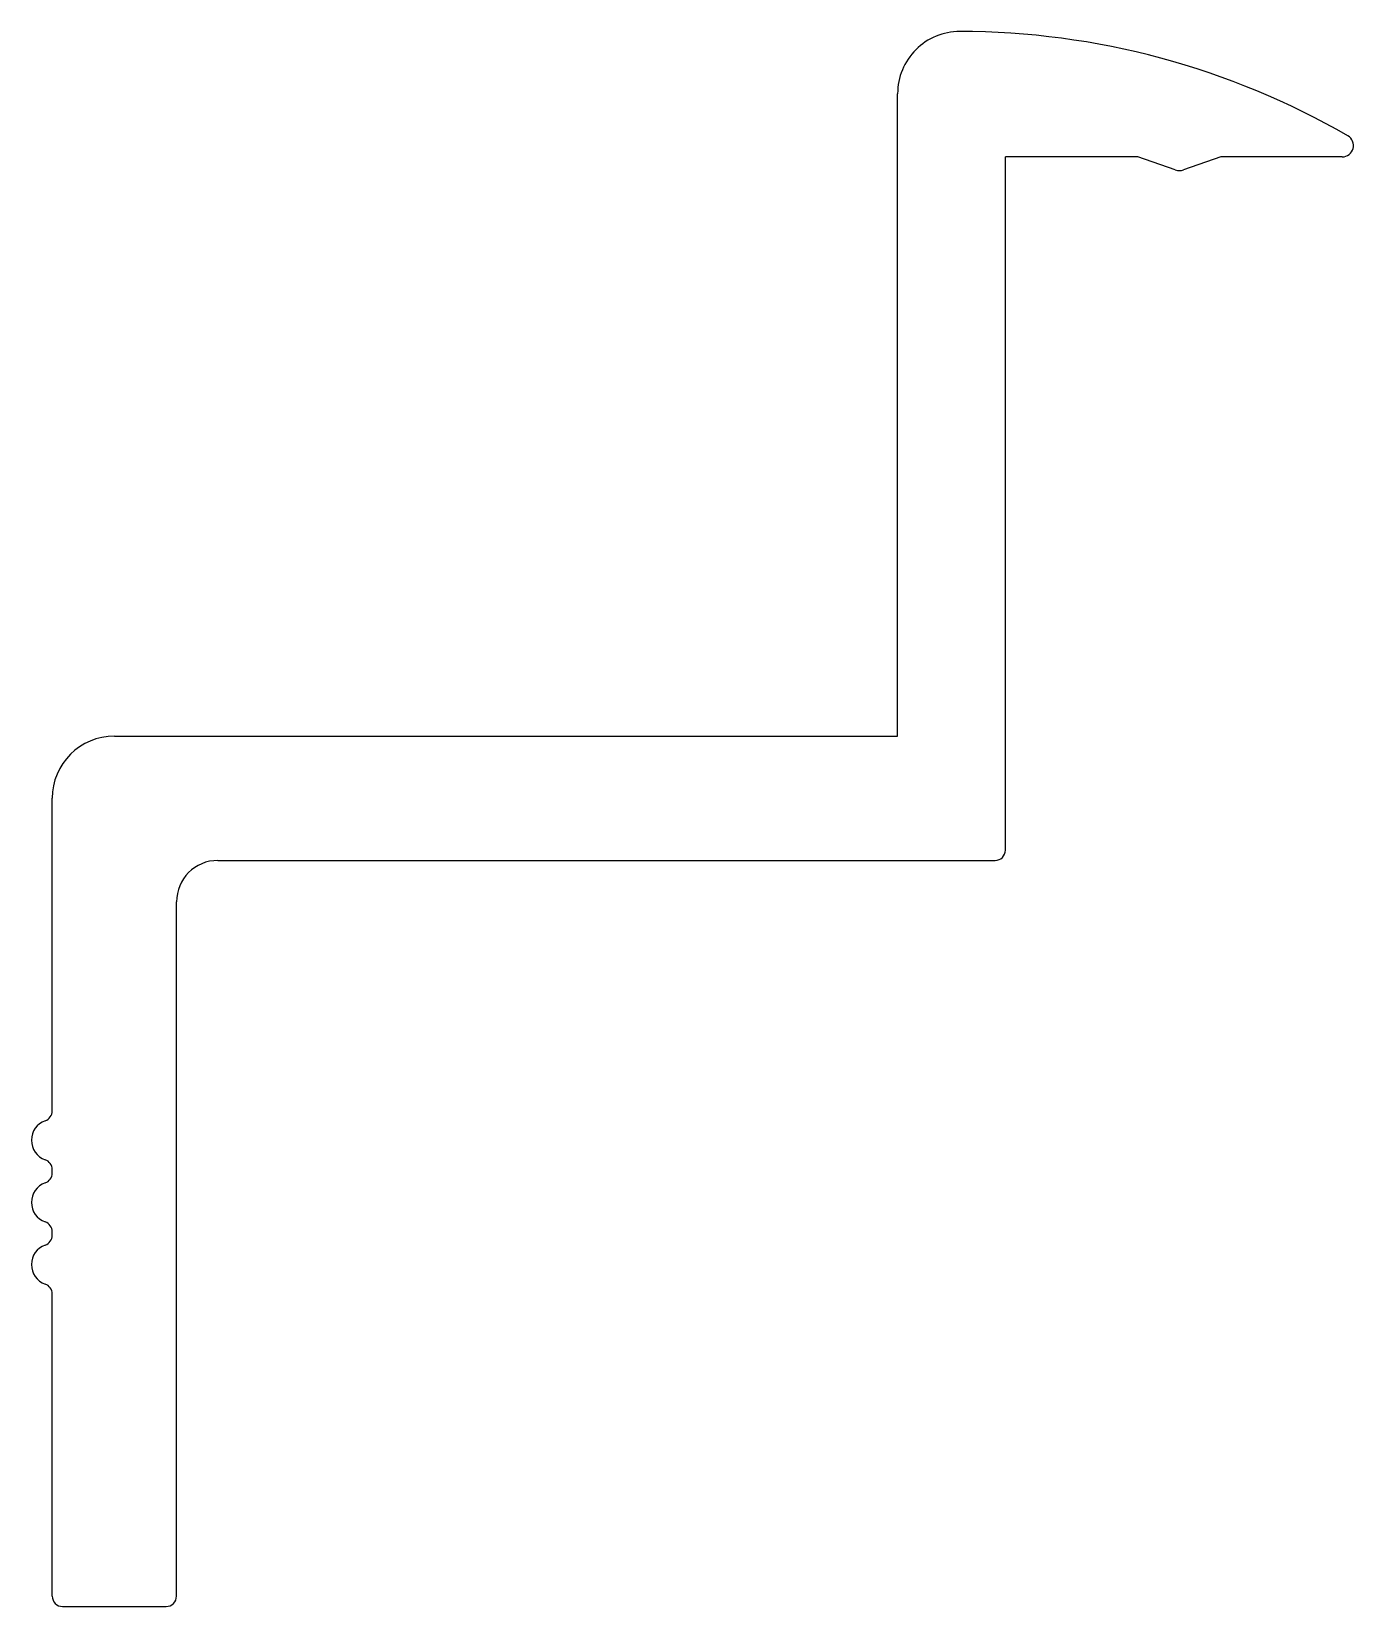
# Model space of a CAD drawing. Extents: x 1889.9 to 1921.8, y 1638.1 to 1676.1.
import ezdxf

# ---------------------------------------------------------------- set-up
doc = ezdxf.new("R2010")
doc.units = 0
doc.layers.get('0').update_dxf_attribs({"linetype": 'CONTINUOUS'})

msp = doc.modelspace()

# ---------------------------------------------------------------- linework, layer by layer
for p, q in [((1910.782, 1659.124), (1910.782, 1674.624)), ((1913.382, 1656.374), (1913.382, 1673.1)), ((1916.582, 1673.1), (1913.382, 1673.1)), ((1917.483, 1672.784), (1916.582, 1673.1)), ((1918.582, 1673.1), (1917.682, 1672.784)), ((1921.511, 1673.1), (1918.582, 1673.1)), ((1891.882, 1659.124), (1910.782, 1659.124)), ((1890.382, 1650.081), (1890.382, 1657.624)), ((1894.382, 1656.124), (1913.132, 1656.124)), ((1893.382, 1638.374), (1893.382, 1655.124)), ((1890.382, 1648.581), (1890.382, 1648.667)), ((1890.382, 1647.081), (1890.382, 1647.167)), ((1890.382, 1638.374), (1890.382, 1645.667)), ((1890.632, 1638.124), (1893.132, 1638.124))]:
    msp.add_line(p, q)
for centre, radius, start, end in [((1912.282, 1674.624), 1.5, 89.9721, 180), ((1912.274, 1657.424), 18.7, 59.9181, 89.9721), ((1921.511, 1673.371), 0.271, 270, 59.9181), ((1917.582, 1673.068), 0.3, 250.7098, 289.2902), ((1891.882, 1657.624), 1.5, 90, 180), ((1894.382, 1655.124), 1, 90, 180), ((1913.132, 1656.374), 0.25, 270, 0), ((1890.132, 1650.081), 0.25, 289.4712, 0), ((1890.382, 1649.374), 0.5, 109.4712, 250.5288), ((1890.132, 1648.667), 0.25, 0, 70.5288), ((1890.132, 1648.581), 0.25, 289.4712, 0), ((1890.382, 1647.874), 0.5, 109.4712, 250.5288), ((1890.132, 1647.167), 0.25, 0, 70.5288), ((1890.132, 1647.081), 0.25, 289.4712, 0), ((1890.382, 1646.374), 0.5, 109.4712, 250.5288), ((1890.132, 1645.667), 0.25, 0, 70.5288), ((1890.632, 1638.374), 0.25, 180, 270), ((1893.132, 1638.374), 0.25, 270, 0)]:
    msp.add_arc(centre, radius, start, end)

doc.saveas('drawing.dxf')
